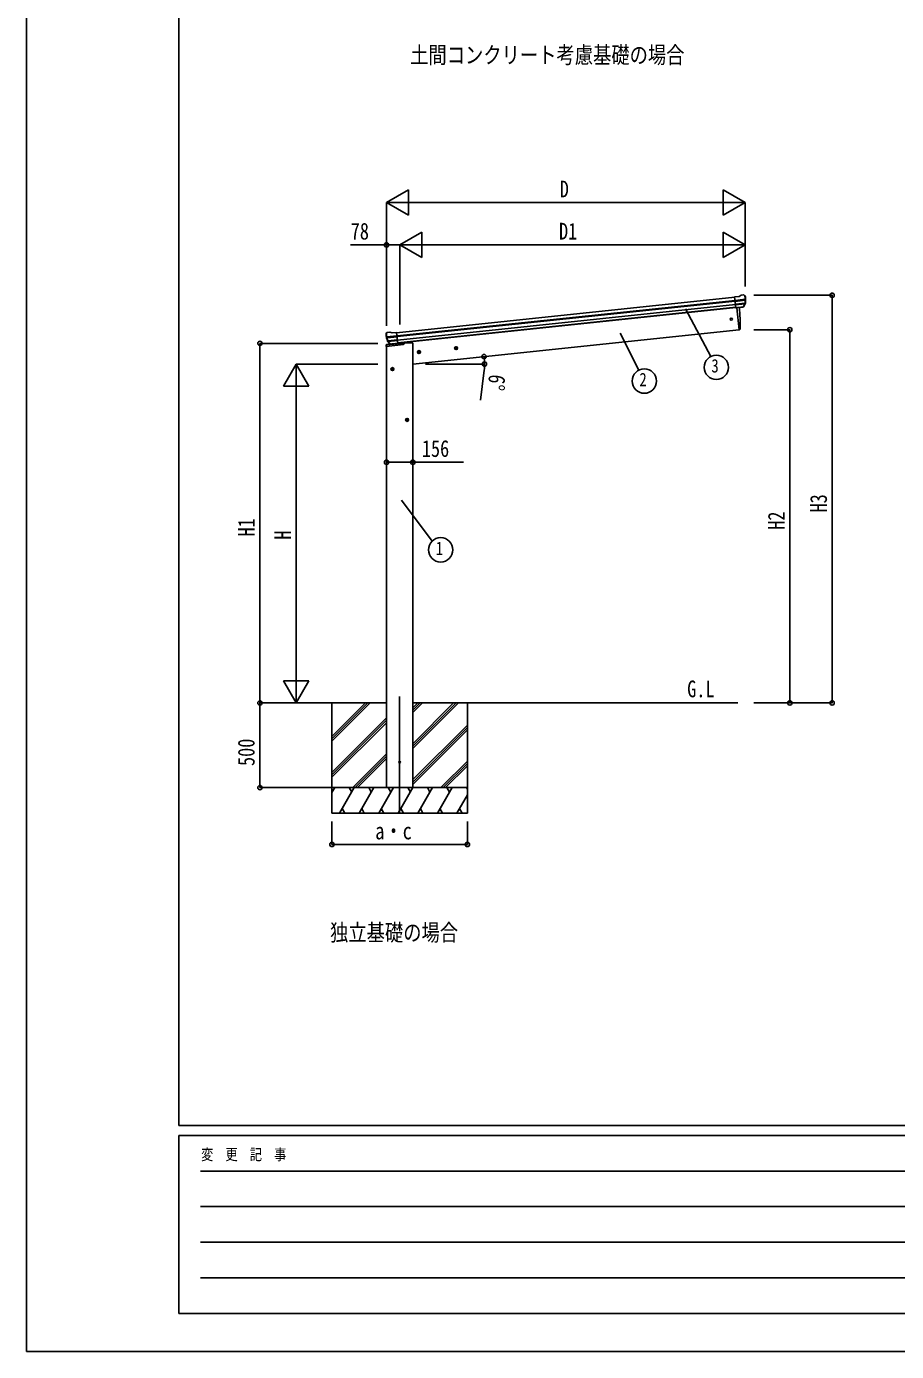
# Model space of a CAD drawing. Units: millimetres, scale not verified. Extents: x -12615 to 12615, y -8910 to 8910.
# Drawn here: x -12615 to -7478, y -8910 to -1089 of the extents above; entities that cross this region are included whole.
import ezdxf
from ezdxf.enums import TextEntityAlignment as Align

# ---------------------------------------------------------------- set-up
doc = ezdxf.new("R2010")
doc.units = ezdxf.units.MM
doc.header["$LTSCALE"] = 40
for name, color, linetype in [('0-2_USER1', 3, 'Continuous'), ('0-3_YKK_12', 2, 'Continuous'), ('0-4_YKK_13', 4, 'Continuous'), ('0-5_YKK_A1', 4, 'Continuous'), ('0-6_YKK_D', 6, 'Continuous'), ('0-7_YKK_ZWAK', 7, 'Continuous')]:
    doc.layers.add(name, color=color, linetype=linetype)
doc.styles.add('ＭＳ ゴシック', font='')
doc.styles.get('ＭＳ ゴシック').set_extended_font_data('MS Gothic')

msp = doc.modelspace()

# ---------------------------------------------------------------- linework, layer by layer
at = {"layer": '0-3_YKK_12'}
msp.add_line((-10411.52, -5043.2), (-10411.52, -5736.52), dxfattribs=at)
at = {"layer": '0-4_YKK_13'}
for p, q in [((-8406.71, -2681.9), (-8433.23, -2684.68)), ((-8426.45, -2749.24), (-8433.23, -2684.68)), ((-8431.08, -2705.21), (-8371.34, -2698.93)), ((-8370.86, -2704.8), (-8430.46, -2711.07)), ((-8371.7, -2721.56), (-8428.73, -2727.55)), ((-8373.08, -2726.22), (-8428.26, -2732.02)), ((-8381.64, -2742.8), (-8372.2, -2724.5)), ((-8380.59, -2743.22), (-8370.47, -2724.97)), ((-8380.39, -2673.1), (-8380.4, -2673.1)), ((-8376.73, -2674.18), (-8376.73, -2674.18)), ((-8376.73, -2674.18), (-8372.41, -2677.68)), ((-8372.41, -2677.68), (-8371.55, -2678.38)), ((-8370.16, -2682.08), (-8370.47, -2680.23)), ((-8383.1, -2744.45), (-8426.47, -2749.01)), ((-8426.45, -2749.24), (-8416.5, -2748.19)), ((-8419.88, -2748.55), (-8406.18, -2878.92)), ((-8416.5, -2748.19), (-8416.23, -2748.25)), ((-8416.23, -2748.25), (-8390.9, -2745.59)), ((-8390.9, -2745.59), (-8390.65, -2745.47)), ((-8390.65, -2745.47), (-8382.95, -2744.66)), ((-8406.18, -2878.92), (-8404.13, -2878.63)), ((-10491.69, -2976.95), (-10490.45, -2967.54)), ((-10491.56, -2905.04), (-10491.64, -2903.17)), ((-10490.27, -2900.28), (-10490.97, -2901.14)), ((-10490.69, -2976.85), (-10389.17, -2966.18)), ((-10489.47, -2967.6), (-10490.69, -2976.85)), ((-10490.69, -2976.85), (-10489.47, -2967.6)), ((-10486.77, -2895.96), (-10490.27, -2900.28)), ((-10488.95, -2967.61), (-10490.16, -2976.79)), ((-10489.47, -2967.6), (-10489.57, -2966.67)), ((-10489.57, -2966.67), (-10489.47, -2967.6)), ((-10384.69, -2956.59), (-10489.47, -2967.6)), ((-10489.47, -2967.6), (-10384.69, -2956.59)), ((-10384.69, -2956.66), (-10488.95, -2967.61)), ((-10488.02, -2968.02), (-10488.08, -2967.52)), ((-10384.69, -2957.16), (-10488.02, -2968.02)), ((-10427.16, -2915.01), (-10486.9, -2921.29)), ((-10486.77, -2895.96), (-10486.77, -2895.96)), ((-10486.15, -2927.13), (-10426.55, -2920.86)), ((-10483.41, -2894.13), (-10483.41, -2894.13)), ((-10468.64, -2962.69), (-10482.34, -2946.93)), ((-10481.85, -2943.34), (-10424.81, -2937.35)), ((-10467.7, -2962.05), (-10480.75, -2946.11)), ((-10479.52, -2947.61), (-10424.34, -2941.81)), ((-10458.34, -2962.8), (-10466.03, -2963.6)), ((-10465.94, -2963.37), (-10422.56, -2958.81)), ((-10458.06, -2962.86), (-10458.34, -2962.8)), ((-10432.73, -2960.2), (-10458.06, -2962.86)), ((-10455.84, -2897.27), (-10429.32, -2894.48)), ((-10432.48, -2960.08), (-10432.73, -2960.2)), ((-10422.53, -2959.03), (-10432.48, -2960.08)), ((-10422.53, -2959.03), (-10429.32, -2894.48)), ((-10419.69, -2959.33), (-10419.69, -2960.84)), ((-10384.69, -2961.2), (-10384.69, -2956.59)), ((-10490.69, -2976.85), (-10491.69, -2976.95))]:
    msp.add_line(p, q, dxfattribs=at)
for points in [[(-8406.71, -2681.9), (-8395.11, -2674.93), (-8395.11, -2674.93)], [(-8393.88, -2674.51), (-8393.88, -2674.51), (-8380.4, -2673.1)], [(-10469.93, -2892.71), (-10469.93, -2892.71), (-10483.41, -2894.13)], [(-10455.84, -2897.27), (-10468.64, -2892.86), (-10468.64, -2892.86)], [(-10489.57, -2966.67), (-10384.69, -2955.65), (-10384.69, -2956.59)]]:
    msp.add_lwpolyline(points, dxfattribs=at)
for centre, radius in [((-8452.97, -2816.37), 6.5), ((-10411.27, -5431.43), 5)]:
    msp.add_circle(centre, radius, dxfattribs=at)
for centre, radius, start, end in [((-8393.57, -2677.5), 3, 96.02369, 120.97631), ((-8379.88, -2678.07), 5, 51.04426, 95.95574), ((-8563.72, -2703.73), 192.44, 1.4271, 6.57578), ((-8374.86, -2723.12), 3, 332.69111, 354.20009), ((-8571.05, -2703.19), 200.2, 354.20009, 359.53883), ((-8326.07, -2696.82), 45.32, 182.67122, 185.64518), ((-8370.67, -2706.14), 1.35, 95.1605, 97.91927), ((-8368.07, -2704.58), 2.74, 179.02151, 184.43412), ((-8373.09, -2723.51), 3, 331, 354.13916), ((-8571.05, -2703.19), 202, 354.13916, 6), ((-9300.78, -2838.71), 900, 357.63919, 5.84085), ((-8383.21, -2741.77), 2.99, 285.2717, 331.00739), ((-10469.61, -2895.7), 3, 71.02369, 95.97631), ((-8404.54, -2875.66), 3, 278, 357.63919), ((-10290.66, -2883.93), 202, 186, 197.86084), ((-10490.19, -2971.19), 3.66, 78.7113, 94.17753), ((-10490.19, -2971.19), 3.66, 78.7113, 94.17753), ((-10489.46, -2967.67), 1, 96, 172.5), ((-10297.73, -2885.98), 192.44, 185.42422, 190.5729), ((-10531.62, -2928.63), 45.32, 6.35482, 9.32878), ((-10482.89, -2899.1), 5, 96.04426, 140.95574), ((-10488.93, -2927.49), 2.74, 7.56588, 12.97849), ((-10486.05, -2928.48), 1.35, 94.08073, 96.8395), ((-10290.66, -2883.93), 200.2, 192.46117, 197.79991), ((-10480.07, -2944.96), 3, 197.86084, 221), ((-10478.43, -2944.21), 3, 197.79991, 219.30889), ((-10466.38, -2960.72), 2.99, 220.99261, 266.7283), ((-10389.69, -2961.2), 5, 276, 0)]:
    msp.add_arc(centre, radius, start, end, dxfattribs=at)
for centre, major_axis, ratio, start_param, end_param in [((-8372.42, -2681.68), (-0.87, 5.91), 0.020485, 0.671432, 1.5691306), ((-8377.82, -2677.16), (5.88, -1.31), 0.24881, 0.460585, 0.4641038), ((-8373.44, -2680.71), (-2.34, 1.9), 0.995767, 3.9859716, 4.712389), ((-8568.75, -2725.14), (-20.92, 199.05), 0.994373, 4.7113789, 4.7277536), ((-8383.41, -2741.47), (-0.11, 3), 0.642905, 3.2459383, 4.203928), ((-8383.27, -2741.68), (1.66, -2.51), 0.997631, 5.8041905, 5.8929484), ((-8383.35, -2741.57), (3.53, -2.11), 0.650902, 5.2561448, 5.3289554), ((-8380.98, -2741.22), (1.08, 3.13), 0.040856, 2.1135035, 2.1416249), ((-10488.64, -2903.03), (1.9, 2.34), 0.995767, 1.5707963, 2.2972137), ((-10485.09, -2898.65), (-5.48, -2.51), 0.24881, 5.8190815, 5.8226003), ((-10489.43, -2904.19), (-0.38, 5.97), 0.020485, 4.7140547, 5.6117533), ((-10288.36, -2905.88), (-20.92, 199.05), 0.994373, 1.5554317, 1.5718064), ((-10468.68, -2960.64), (-1.71, 2.84), 0.040856, 4.1415604, 4.1696818), ((-10466.25, -2960.39), (-0.51, 2.96), 0.642905, 2.0792573, 3.037247), ((-10466.29, -2960.49), (-3.02, -2.79), 0.650902, 0.9542299, 1.0270405), ((-10466.34, -2960.61), (-1.1, -2.8), 0.997631, 0.3902369, 0.4789948)]:
    msp.add_ellipse(centre, major_axis=major_axis, ratio=ratio, start_param=start_param, end_param=end_param, dxfattribs=at)
at = {"layer": '0-5_YKK_A1'}
for p, q in [((-10429.11, -2896.47), (-8433.02, -2686.67)), ((-10427.12, -2915.37), (-8431.04, -2705.57)), ((-10426.69, -2919.54), (-8430.6, -2709.75)), ((-10424.6, -2939.4), (-8428.51, -2729.61)), ((-8426.75, -2746.34), (-10422.84, -2956.14)), ((-8426.65, -2747.34), (-10351.94, -2949.69)), ((-8419.88, -2748.55), (-8406.18, -2878.92)), ((-8406.18, -2878.92), (-10333.52, -3081.49)), ((-10351.94, -2949.69), (-10351.33, -2955.49)), ((-10333.52, -5581.49), (-10333.52, -2955.49)), ((-10489.02, -5581.49), (-10489.02, -2976.67)), ((-10287.36, -3009.27), (-10307.25, -3011.36)), ((-10298.09, -3002.85), (-10304.16, -3007.26)), ((-10304.16, -3007.26), (-10303.37, -3014.73)), ((-10303.37, -3014.73), (-10296.52, -3017.78)), ((-10296.26, -3020.26), (-10298.35, -3000.37)), ((-10291.23, -3005.9), (-10298.09, -3002.85)), ((-10068.56, -2986.27), (-10088.45, -2988.36)), ((-10079.29, -2979.85), (-10085.36, -2984.27)), ((-10085.36, -2984.27), (-10084.58, -2991.73)), ((-10084.58, -2991.73), (-10077.72, -2994.78)), ((-10077.46, -2997.26), (-10079.55, -2977.37)), ((-10072.44, -2982.91), (-10079.29, -2979.85)), ((-10444.52, -3111.04), (-10464.52, -3111.04)), ((-10454.52, -3103.54), (-10461.02, -3107.29)), ((-10461.02, -3107.29), (-10461.02, -3114.79)), ((-10461.02, -3114.79), (-10454.52, -3118.55)), ((-10454.52, -3121.04), (-10454.52, -3101.04)), ((-10448.02, -3107.29), (-10454.52, -3103.54)), ((-10357.52, -3411.04), (-10377.52, -3411.04)), ((-10367.52, -3403.54), (-10374.02, -3407.29)), ((-10374.02, -3407.29), (-10374.02, -3414.79)), ((-10374.02, -3414.79), (-10367.52, -3418.55)), ((-10367.52, -3421.04), (-10367.52, -3401.04)), ((-10361.02, -3407.29), (-10367.52, -3403.54)), ((-10940.15, -5081.49), (-10489.02, -5081.49)), ((-10811.52, -5308.12), (-10584.89, -5081.49)), ((-10811.52, -5293.98), (-10599.03, -5081.49)), ((-10811.52, -5279.84), (-10613.17, -5081.49)), ((-10811.52, -5081.55), (-10811.52, -5731.49)), ((-10333.52, -5081.49), (-8414.58, -5081.49)), ((-10333.52, -5350.62), (-10064.39, -5081.49)), ((-10333.52, -5336.48), (-10078.53, -5081.49)), ((-10333.52, -5322.34), (-10092.67, -5081.49)), ((-10333.52, -5138.43), (-10276.58, -5081.49)), ((-10333.52, -5124.29), (-10290.72, -5081.49)), ((-10333.52, -5110.15), (-10304.86, -5081.49)), ((-10011.52, -5081.55), (-10011.52, -5731.49)), ((-10811.52, -5491.97), (-10489.52, -5169.97)), ((-10811.52, -5506.11), (-10489.52, -5184.11)), ((-10811.52, -5520.25), (-10489.52, -5198.25)), ((-10333.52, -5534.47), (-10011.52, -5212.47)), ((-10333.52, -5548.61), (-10011.52, -5226.61)), ((-10333.52, -5562.75), (-10011.52, -5240.75)), ((-10688.91, -5581.49), (-10489.52, -5382.1)), ((-10674.77, -5581.49), (-10489.52, -5396.24)), ((-10660.62, -5581.49), (-10489.52, -5410.39)), ((-10168.41, -5581.49), (-10011.52, -5424.6)), ((-10154.27, -5581.49), (-10011.52, -5438.74)), ((-10140.12, -5581.49), (-10011.52, -5452.89)), ((-10011.52, -5581.49), (-10811.52, -5581.49)), ((-10811.52, -5610.43), (-10794.81, -5581.49)), ((-10809.81, -5607.47), (-10811.52, -5604.51)), ((-10765.94, -5731.49), (-10679.34, -5581.49)), ((-10694.34, -5607.47), (-10709.34, -5581.49)), ((-10650.47, -5731.49), (-10563.87, -5581.49)), ((-10578.87, -5607.47), (-10593.87, -5581.49)), ((-10535, -5731.49), (-10448.4, -5581.49)), ((-10463.4, -5607.47), (-10478.4, -5581.49)), ((-10419.53, -5731.49), (-10332.93, -5581.49)), ((-10347.93, -5607.47), (-10362.93, -5581.49)), ((-10304.06, -5731.49), (-10217.46, -5581.49)), ((-10232.46, -5607.47), (-10247.46, -5581.49)), ((-10188.59, -5731.49), (-10101.99, -5581.49)), ((-10116.99, -5607.47), (-10131.99, -5581.49)), ((-10073.12, -5731.49), (-10011.52, -5624.79)), ((-10011.52, -5590.16), (-10016.52, -5581.49)), ((-10750.94, -5705.51), (-10735.94, -5731.49)), ((-10635.47, -5705.51), (-10620.47, -5731.49)), ((-10520, -5705.51), (-10505, -5731.49)), ((-10404.53, -5705.51), (-10389.53, -5731.49)), ((-10289.06, -5705.51), (-10274.06, -5731.49)), ((-10173.59, -5705.51), (-10158.59, -5731.49)), ((-10058.13, -5705.51), (-10043.13, -5731.49)), ((-10811.52, -5731.49), (-10011.52, -5731.49))]:
    msp.add_line(p, q, dxfattribs=at)
for points in [[(-10333.52, -2955.49), (-10353.52, -2955.49), (-10384.69, -2958.77)], [(-10296.52, -3017.78), (-10290.45, -3013.37), (-10291.23, -3005.9)], [(-10077.72, -2994.78), (-10071.65, -2990.37), (-10072.44, -2982.91)], [(-10454.52, -3118.55), (-10448.02, -3114.79), (-10448.02, -3107.29)], [(-10367.52, -3418.55), (-10361.02, -3414.79), (-10361.02, -3407.29)]]:
    msp.add_lwpolyline(points, dxfattribs=at)
for centre, radius in [((-10297.3, -3010.32), 8.5), ((-10297.3, -3010.32), 7.7), ((-10297.3, -3010.32), 6.5), ((-10078.51, -2987.32), 8.5), ((-10078.51, -2987.32), 7.7), ((-10078.51, -2987.32), 6.5), ((-10454.52, -3111.04), 8.5), ((-10454.52, -3111.04), 7.7), ((-10454.52, -3111.04), 6.5), ((-10367.52, -3411.04), 8.5), ((-10367.52, -3411.04), 7.7), ((-10367.52, -3411.04), 6.5)]:
    msp.add_circle(centre, radius, dxfattribs=at)
at = {"layer": '0-6_YKK_D'}
for p, q in [((-10489.52, -2128.09), (-10359.61, -2053.09)), ((-10359.61, -2203.09), (-10359.61, -2053.09)), ((-8371.13, -2128.09), (-8501.04, -2053.09)), ((-8501.04, -2053.09), (-8501.04, -2203.09)), ((-10489.52, -2845.51), (-10489.52, -2127.09)), ((-10489.52, -2128.09), (-10359.61, -2203.09)), ((-10489.52, -2128.09), (-10229.71, -2128.09)), ((-10339.52, -2128.09), (-8521.13, -2128.09)), ((-8371.13, -2128.09), (-8630.94, -2128.09)), ((-8371.13, -2128.09), (-8501.04, -2203.09)), ((-8371.13, -2622.77), (-8371.13, -2127.09)), ((-10411.27, -2378.09), (-10281.36, -2303.09)), ((-10281.36, -2453.09), (-10281.36, -2303.09)), ((-8371.13, -2378.09), (-8501.04, -2303.09)), ((-8501.04, -2303.09), (-8501.04, -2453.09)), ((-10489.02, -2855.51), (-10489.02, -2377.09)), ((-10411.27, -2847.34), (-10411.27, -2377.09)), ((-10411.27, -2847.34), (-10411.27, -2377.09)), ((-10411.27, -2378.09), (-10281.36, -2453.09)), ((-10411.27, -2378.09), (-10151.46, -2378.09)), ((-10261.27, -2378.09), (-8521.13, -2378.09)), ((-8371.13, -2378.09), (-8630.94, -2378.09)), ((-8371.13, -2378.09), (-8501.04, -2453.09)), ((-8371.13, -2621.77), (-8371.13, -2377.09)), ((-8319.3, -2675.08), (-7856.44, -2675.08)), ((-7857.44, -5081.49), (-7857.44, -2675.08)), ((-8723.84, -2754.9), (-8573.94, -3036.3)), ((-8320.3, -2878.92), (-8106.44, -2878.92)), ((-8107.44, -2878.92), (-8107.44, -5081.49)), ((-10539.52, -2958.99), (-11237.49, -2958.99)), ((-11236.49, -2958.99), (-11236.49, -5081.49)), ((-9109.05, -2899.15), (-8999.16, -3117.43)), ((-11021.96, -3081.49), (-11096.96, -3211.39)), ((-10539.52, -3081.49), (-11022.96, -3081.49)), ((-11021.96, -3081.49), (-10946.96, -3211.39)), ((-11021.96, -3081.49), (-11021.96, -3341.3)), ((-10259.15, -3081.49), (-9909.6, -3081.49)), ((-9913.68, -3132.4), (-9933.23, -3293.62)), ((-11096.96, -3211.39), (-10946.96, -3211.39)), ((-11021.96, -3231.49), (-11021.96, -4931.49)), ((-10399.67, -3884.07), (-10219.87, -4126.72)), ((-11021.96, -5081.49), (-11021.96, -4821.68)), ((-11021.96, -5081.49), (-11096.96, -4951.59)), ((-10946.96, -4951.59), (-11096.96, -4951.59)), ((-11021.96, -5081.49), (-10946.96, -4951.59)), ((-10941.15, -5081.49), (-11237.49, -5081.49)), ((-10941.15, -5081.49), (-11237.49, -5081.49)), ((-11236.49, -5081.49), (-11236.49, -5581.49)), ((-10941.15, -5081.49), (-11022.96, -5081.49)), ((-8320.3, -5081.49), (-8106.44, -5081.49)), ((-8320.3, -5081.49), (-7856.44, -5081.49)), ((-10812.52, -5581.49), (-11237.49, -5581.49)), ((-10811.52, -5782.43), (-10811.52, -5918.2)), ((-10011.52, -5782.43), (-10011.52, -5918.2)), ((-10811.52, -5917.2), (-10011.52, -5917.2))]:
    msp.add_line(p, q, dxfattribs=at)
for points in [[(-10411.27, -2378.09), (-10489.02, -2378.09), (-10702.42, -2378.09)], [(-10489.02, -3661.04), (-10333.52, -3661.04), (-10033.72, -3661.04)]]:
    msp.add_lwpolyline(points, dxfattribs=at)
for centre, radius in [((-10489.02, -2378.09), 12.75), ((-7857.44, -2675.08), 12.75), ((-8107.44, -2878.92), 12.75), ((-11236.49, -2958.99), 12.75), ((-9912.92, -3037.28), 12.75), ((-8541.72, -3100.68), 72), ((-9910.6, -3081.49), 12.75), ((-8966.79, -3181.74), 72), ((-10489.02, -3661.04), 12.75), ((-10333.52, -3661.04), 12.75), ((-10169.15, -4177.82), 72), ((-11236.49, -5081.49), 12.75), ((-11236.49, -5081.49), 12.75), ((-8107.44, -5081.49), 12.75), ((-7857.44, -5081.49), 12.75), ((-11236.49, -5581.49), 12.75), ((-10811.52, -5917.2), 12.75), ((-10011.52, -5917.2), 12.75)]:
    msp.add_circle(centre, radius, dxfattribs=at)
for start, end in [(0, 6), (353.08641, 0)]:
    msp.add_arc((-10333.52, -3081.49), 422.91, start, end, dxfattribs=at)
at = {"layer": '0-7_YKK_ZWAK'}
for p, q in [((-11714.94, -7575), (-11714.94, 8325)), ((11685.06, -7575), (-11714.94, -7575)), ((-3914.94, -7635), (-11714.94, -7635)), ((-11714.94, -8685), (-11714.94, -7635)), ((-11587.44, -7845), (-4064.94, -7845)), ((-11587.44, -8055), (-4064.94, -8055)), ((-11587.44, -8265), (-4064.94, -8265)), ((-11587.44, -8475), (-4064.94, -8475)), ((-11714.94, -8685), (-3914.94, -8685))]:
    msp.add_line(p, q, dxfattribs=at)
msp.add_lwpolyline([(-12615, -8910), (12615, -8910), (12615, 8910), (-12615, 8910)], close=True, dxfattribs=at)

# ---------------------------------------------------------------- texts
at = {"layer": '0-2_USER1', "style": 'ＭＳ ゴシック', "width": 0.8}
for s, p in [('土間コンクリート考慮基礎の場合', (-10349.44, -1335.83)), ('G.L', (-8713.46, -5077.9)), ('独立基礎の場合', (-10822.34, -6516.14))]:
    msp.add_text(s, height=98.97, dxfattribs=at).set_placement(p, align=Align.BOTTOM_LEFT)
at = {"layer": '0-6_YKK_D', "style": 'ＭＳ ゴシック', "width": 0.8}
for s, height, p in [('D', 98.97, (-9466.33, -2127.29)), ('78', 98.97, (-10700.42, -2376.09)), ('D1', 98.97, (-9470.4, -2376.09)), ('3', 79.18, (-8570.52, -3154.68)), ('2', 79.18, (-8995.59, -3235.74)), ('156', 98.97, (-10280.52, -3659.04)), ('1', 79.18, (-10197.95, -4231.82)), ('a・c', 98.97, (-10555.52, -5916.4))]:
    msp.add_text(s, height=height, dxfattribs=at).set_placement(p, align=Align.BOTTOM_LEFT)
for s, rotation, p in [('6°', 263.086, (-9911.93, -3134.62)), ('H3', 90, (-7858.77, -3957.48)), ('H2', 90, (-8108.24, -4059.41)), ('H1', 90, (-11237.29, -4099.44)), ('H', 90, (-11022.76, -4117.49)), ('500', 90, (-11238.49, -5453.89))]:
    msp.add_text(s, height=98.97, rotation=rotation, dxfattribs=at).set_placement(p, align=Align.BOTTOM_LEFT)
at = {"layer": '0-7_YKK_ZWAK', "style": 'ＭＳ ゴシック', "width": 0.8}
msp.add_text('変  更  記  事', height=65.98, dxfattribs=at).set_placement((-11583.93, -7800), align=Align.BOTTOM_LEFT)

doc.saveas('drawing.dxf')
